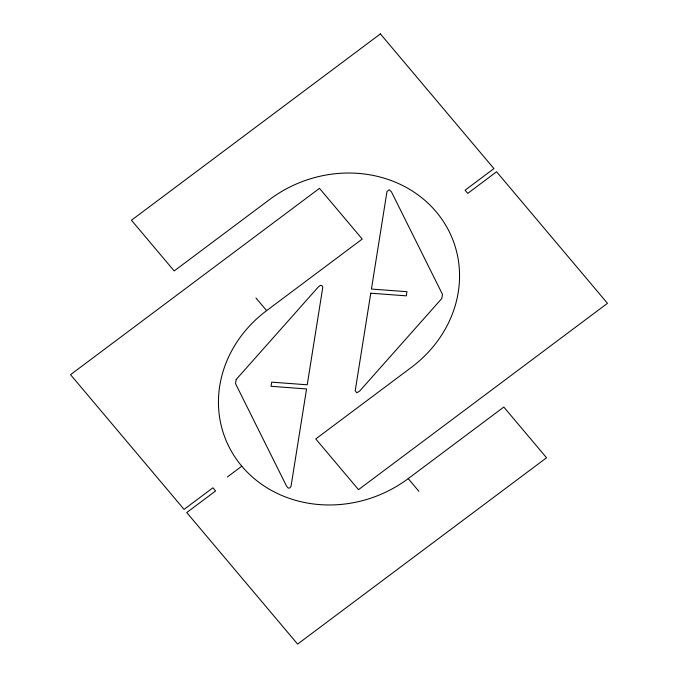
<?xml version="1.0" encoding="UTF-8"?>
<svg xmlns="http://www.w3.org/2000/svg" width="678" height="678" viewBox="0 0 678 678"><rect width="100%" height="100%" fill="white"/><g stroke="black" fill="none" stroke-linecap="round" stroke-linejoin="round"><path stroke-width="1.02" d="M241.8 466.184A120.404 108.768 -21.1 0 1 266.615 310.626L362.23 239.063L319.482 188.348L70.537 374.68L184.077 509.39L212.934 487.787L215.604 490.957L186.747 512.56L297.608 644.1L546.553 457.769L503.813 407.054L408.198 478.617A120.404 108.768 -21.1 0 1 241.8 466.184L227.367 476.981M255.937 297.947L266.615 310.626M408.198 478.617L418.885 491.296M236.19 379.494L235.529 383.646L286.565 486.16L288.218 488.092L289.608 488.041L291.006 486.499L306.566 388.952L271.047 386.299L271.709 382.146L307.227 384.799L322.796 287.26L321.914 285.54L320.245 285.413L318.355 286.921L236.19 379.494M370.773 293.201L355.204 390.74L356.831 392.791L359.645 391.079L441.81 298.506L442.471 294.354L391.435 191.84L389.231 189.747L386.994 191.501L371.434 289.048L406.953 291.701L406.291 295.854L370.773 293.201M380.392 33.9L131.447 220.231L174.187 270.946L269.802 199.383A120.404 108.768 -21.1 0 1 436.2 211.816A120.404 108.768 -21.1 0 1 411.385 367.374L315.77 438.937L358.518 489.652L607.463 303.32L496.601 171.78L467.735 193.383L465.066 190.213L493.923 168.61L380.392 33.9"/></g></svg>
